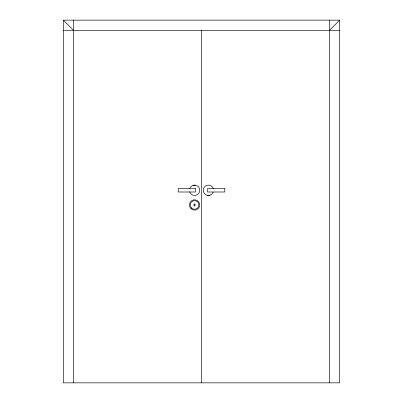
<?xml version="1.0" encoding="UTF-8"?>
<svg xmlns="http://www.w3.org/2000/svg" width="403" height="403" viewBox="0 0 403 403"><rect width="100%" height="100%" fill="white"/><g stroke="black" fill="none" stroke-linecap="round" stroke-linejoin="round"><path stroke-width="0.6" d="M329.306 30.512L339.674 20.15L63.326 20.15L63.326 382.85L339.674 382.85L339.674 20.15M193.072 185.32L195.369 185.153M207.631 195.395L209.928 195.228M63.326 30.512L339.674 30.512M193.294 204.956L195.888 204.956M63.326 20.15L73.694 30.512M329.306 20.15L329.306 382.85M201.5 30.512L201.5 382.85M194.594 203.661L194.594 206.25M73.694 20.15L73.694 382.85M213.227 192.176A5.184 5.184 0 0 1 205.172 194.322A5.184 5.184 0 0 1 205.495 185.99A5.184 5.184 0 0 1 213.363 188.755M189.773 188.372A5.184 5.184 0 0 1 197.828 186.226A5.184 5.184 0 0 1 197.505 194.558A5.184 5.184 0 0 1 189.637 191.793M195.475 188.549L178.207 188.549L178.207 191.999L195.475 191.999L195.475 188.549M224.793 188.549L207.525 188.549L207.525 191.999L224.793 191.999L224.793 188.549M191.067 208.754A5.184 5.184 0 0 0 199.641 206.109A5.184 5.184 0 0 0 193.062 200.004A5.184 5.184 0 0 0 191.067 208.754M191.672 208.104A4.297 4.297 0 0 0 198.78 205.908A4.297 4.297 0 0 0 193.324 200.85A4.297 4.297 0 0 0 191.672 208.104"/></g></svg>
